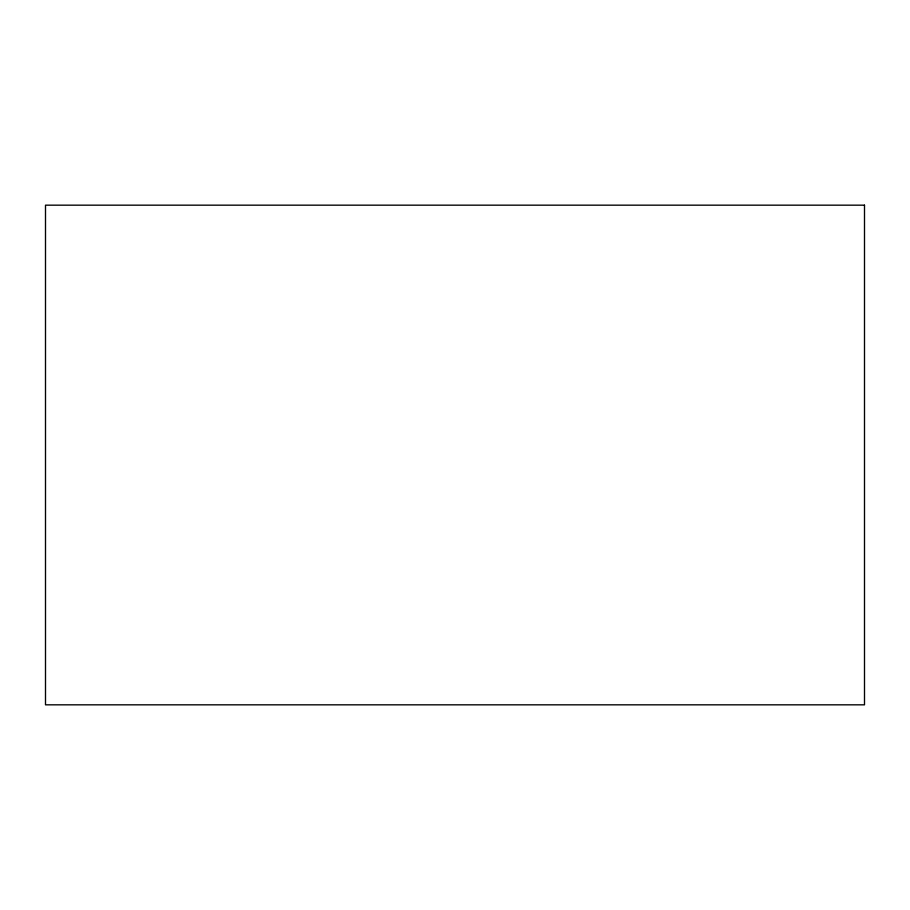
<?xml version="1.0" encoding="UTF-8"?>
<svg xmlns="http://www.w3.org/2000/svg" width="910" height="910" viewBox="0 0 910 910"><rect width="100%" height="100%" fill="white"/><g stroke="black" fill="none" stroke-linecap="round" stroke-linejoin="round"><path stroke-width="1.36" d="M864.5 205.171L45.5 205.171L45.5 704.829L864.5 704.829L864.5 205.171"/></g></svg>
